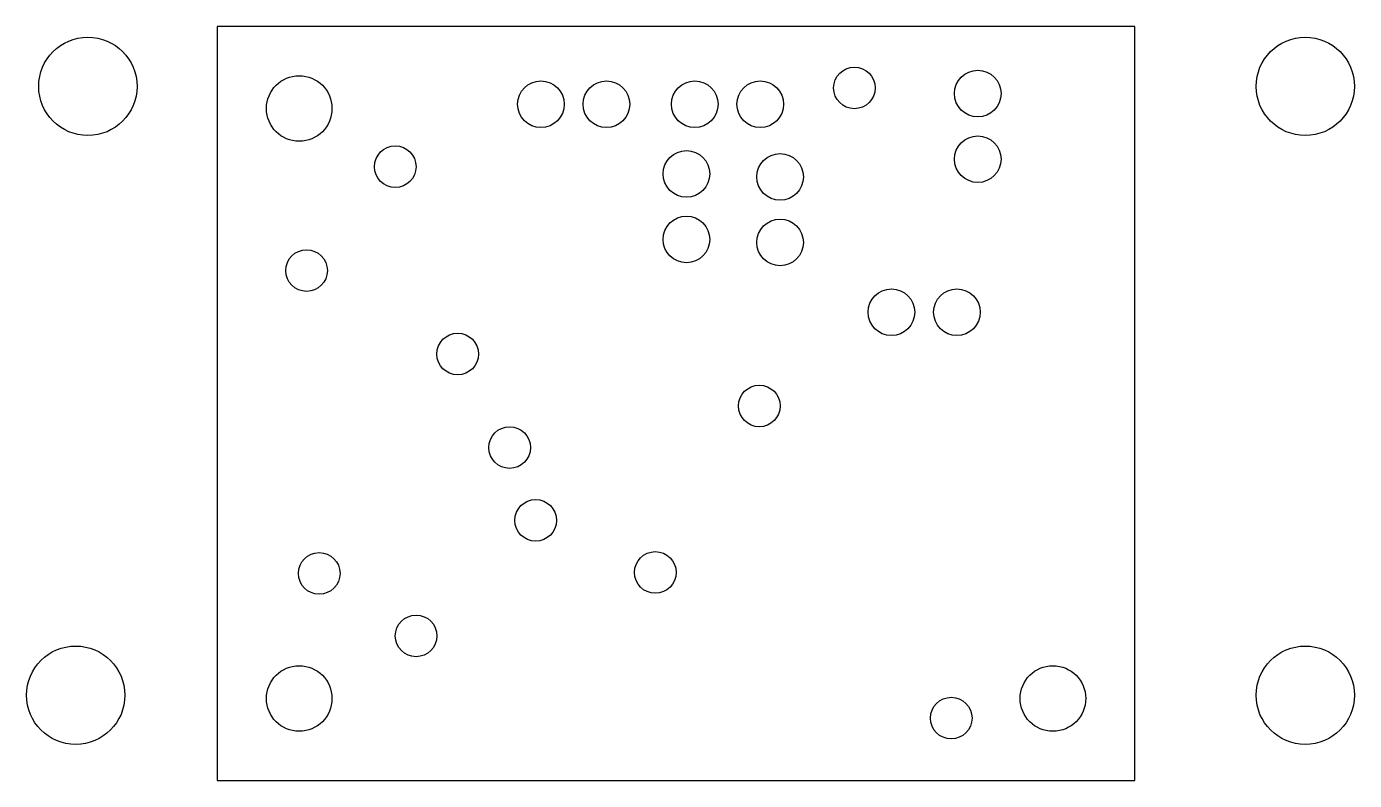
# Model space of a CAD drawing. Extents: x -6 to 34.6, y 0 to 23.
import ezdxf

# ---------------------------------------------------------------- set-up
doc = ezdxf.new("R2010")
doc.units = 0
for name, color, linetype in [('17', 82, 'CONTINUOUS'), ('18', 82, 'CONTINUOUS'), ('20', 7, 'CONTINUOUS')]:
    doc.layers.add(name, color=color, linetype=linetype)

# ---------------------------------------------------------------- blocks, each defined once
blk = doc.blocks.new('ROUNDP')
blk.add_circle((0, 0), 0.5)
blk = doc.blocks.new('ROUNDV')
blk.add_circle((0, 0), 0.5)

msp = doc.modelspace()

# ---------------------------------------------------------------- linework, layer by layer
at = {"layer": '20'}
for p, q in [((27.8625, 23), (-0.1375, 23)), ((-0.1375, 23), (-0.1375, 0)), ((27.8625, 0), (27.8625, 23)), ((-0.1375, 0), (27.8625, 0))]:
    msp.add_line(p, q, dxfattribs=at)
for centre, radius in [((-4.0865, 21.1755), 1.5), ((33.0635, 21.1755), 1.5), ((2.3625, 20.5), 1), ((-4.458, 2.6005), 1.5), ((33.0635, 2.6005), 1.5), ((2.3625, 2.5), 1), ((25.3625, 2.5), 1)]:
    msp.add_circle(centre, radius, dxfattribs=at)

# ---------------------------------------------------------------- block references
at = {"layer": '17', "xscale": 1.4224, "yscale": 1.4224}
for p, rotation in [((23.0686, 20.9539), 270), ((23.0686, 20.9539), 270), ((14.4325, 20.6291), 180), ((14.4325, 20.6291), 180), ((16.4325, 20.6291), 180), ((16.4325, 20.6291), 180), ((23.0686, 18.9539), 270), ((23.0686, 18.9539), 270), ((14.1785, 18.5057), 90), ((14.1785, 18.5057), 90), ((17.0365, 18.4139), 270), ((17.0365, 18.4139), 270), ((14.1785, 16.5057), 90), ((14.1785, 16.5057), 90), ((17.0365, 16.4139), 270), ((17.0365, 16.4139), 270), ((20.4326, 14.2837), 180), ((20.4326, 14.2837), 180), ((22.4326, 14.2837), 180), ((22.4326, 14.2837), 180)]:
    msp.add_blockref('ROUNDP', p, dxfattribs=dict(at, rotation=rotation))
for p in [(9.7385, 20.6291), (9.7385, 20.6291), (11.7385, 20.6291), (11.7385, 20.6291)]:
    msp.add_blockref('ROUNDP', p, dxfattribs=at)
at = {"layer": '18', "xscale": 1.27, "yscale": 1.27}
for p in [(19.3039, 21.1279), (5.2934, 18.7241), (2.5864, 15.5554), (7.1985, 13.0091), (16.4034, 11.4253), (8.7834, 10.1553), (9.5776, 7.9342), (2.972, 6.3155), (13.2284, 6.3453), (5.9299, 4.4104), (22.2589, 1.9013)]:
    msp.add_blockref('ROUNDV', p, dxfattribs=at)

doc.saveas('drawing.dxf')
